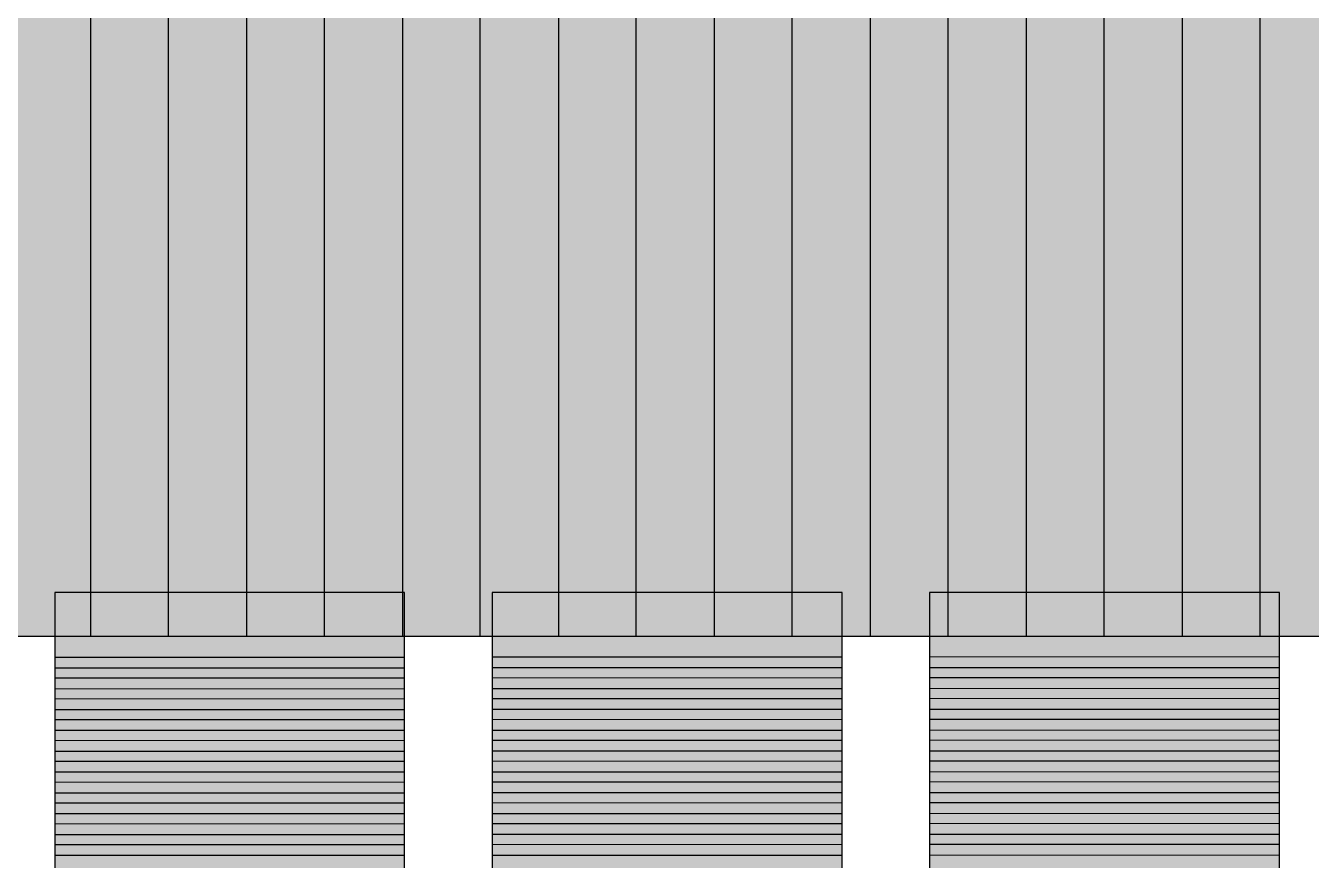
# Model space of a CAD drawing. Header units: millimetres. Extents: x -190.1 to -180.54, y 58.35 to 66.31.
# Drawn here: x -186.308 to -184.839, y 59.286 to 60.24 of the extents above; entities that cross this region are included whole.
import ezdxf

# ---------------------------------------------------------------- set-up
doc = ezdxf.new("R2010")
doc.units = ezdxf.units.MM
doc.header["$MEASUREMENT"] = 0
doc.layers.add('layer 1', color=7, linetype='Continuous')

msp = doc.modelspace()

# ---------------------------------------------------------------- hatches: boundary and pattern name
at = {"layer": 'layer 1', "true_color": 0xc9caca}
h = msp.add_hatch(color=9, dxfattribs=at)
edge = h.paths.add_edge_path()
edge.add_spline(control_points=[(-186.1453, 66.3108), (-186.1453, 66.3108), (-186.145, 59.5419), (-186.145, 59.5419), (-186.145, 59.5419), (-186.4124, 59.5419), (-186.4124, 59.5419), (-186.4124, 59.5419), (-186.4127, 66.3108), (-186.4127, 66.3108), (-186.4127, 66.3108), (-186.1453, 66.3108), (-186.1453, 66.3108)], knot_values=[0, 0, 0, 0, 0.25, 0.25, 0.25, 0.5, 0.5, 0.5, 0.75, 0.75, 0.75, 1, 1, 1, 1], degree=3, periodic=1)
h = msp.add_hatch(color=9, dxfattribs=at)
edge = h.paths.add_edge_path()
edge.add_spline(control_points=[(-185.967, 66.3108), (-185.967, 66.3108), (-185.9667, 59.5419), (-185.9667, 59.5419), (-185.9667, 59.5419), (-186.2341, 59.5419), (-186.2341, 59.5419), (-186.2341, 59.5419), (-186.2344, 66.3108), (-186.2344, 66.3108), (-186.2344, 66.3108), (-185.967, 66.3108), (-185.967, 66.3108)], knot_values=[0, 0, 0, 0, 0.25, 0.25, 0.25, 0.5, 0.5, 0.5, 0.75, 0.75, 0.75, 1, 1, 1, 1], degree=3, periodic=1)
h = msp.add_hatch(color=9, dxfattribs=at)
edge = h.paths.add_edge_path()
edge.add_spline(control_points=[(-185.7888, 66.3108), (-185.7888, 66.3108), (-185.7885, 59.5419), (-185.7885, 59.5419), (-185.7885, 59.5419), (-186.0559, 59.5419), (-186.0559, 59.5419), (-186.0559, 59.5419), (-186.0562, 66.3108), (-186.0562, 66.3108), (-186.0562, 66.3108), (-185.7888, 66.3108), (-185.7888, 66.3108)], knot_values=[0, 0, 0, 0, 0.25, 0.25, 0.25, 0.5, 0.5, 0.5, 0.75, 0.75, 0.75, 1, 1, 1, 1], degree=3, periodic=1)
h = msp.add_hatch(color=9, dxfattribs=at)
edge = h.paths.add_edge_path()
edge.add_spline(control_points=[(-185.6105, 66.3108), (-185.6105, 66.3108), (-185.6102, 59.5419), (-185.6102, 59.5419), (-185.6102, 59.5419), (-185.8776, 59.5419), (-185.8776, 59.5419), (-185.8776, 59.5419), (-185.8779, 66.3108), (-185.8779, 66.3108), (-185.8779, 66.3108), (-185.6105, 66.3108), (-185.6105, 66.3108)], knot_values=[0, 0, 0, 0, 0.25, 0.25, 0.25, 0.5, 0.5, 0.5, 0.75, 0.75, 0.75, 1, 1, 1, 1], degree=3, periodic=1)
h = msp.add_hatch(color=9, dxfattribs=at)
edge = h.paths.add_edge_path()
edge.add_spline(control_points=[(-185.4322, 66.3108), (-185.4322, 66.3108), (-185.4319, 59.5419), (-185.4319, 59.5419), (-185.4319, 59.5419), (-185.6993, 59.5419), (-185.6993, 59.5419), (-185.6993, 59.5419), (-185.6996, 66.3108), (-185.6996, 66.3108), (-185.6996, 66.3108), (-185.4322, 66.3108), (-185.4322, 66.3108)], knot_values=[0, 0, 0, 0, 0.25, 0.25, 0.25, 0.5, 0.5, 0.5, 0.75, 0.75, 0.75, 1, 1, 1, 1], degree=3, periodic=1)
h = msp.add_hatch(color=9, dxfattribs=at)
edge = h.paths.add_edge_path()
edge.add_spline(control_points=[(-185.254, 66.3108), (-185.254, 66.3108), (-185.2537, 59.5419), (-185.2537, 59.5419), (-185.2537, 59.5419), (-185.5211, 59.5419), (-185.5211, 59.5419), (-185.5211, 59.5419), (-185.5214, 66.3108), (-185.5214, 66.3108), (-185.5214, 66.3108), (-185.254, 66.3108), (-185.254, 66.3108)], knot_values=[0, 0, 0, 0, 0.25, 0.25, 0.25, 0.5, 0.5, 0.5, 0.75, 0.75, 0.75, 1, 1, 1, 1], degree=3, periodic=1)
h = msp.add_hatch(color=9, dxfattribs=at)
edge = h.paths.add_edge_path()
edge.add_spline(control_points=[(-185.0757, 66.3108), (-185.0757, 66.3108), (-185.0754, 59.5419), (-185.0754, 59.5419), (-185.0754, 59.5419), (-185.3428, 59.5419), (-185.3428, 59.5419), (-185.3428, 59.5419), (-185.3431, 66.3108), (-185.3431, 66.3108), (-185.3431, 66.3108), (-185.0757, 66.3108), (-185.0757, 66.3108)], knot_values=[0, 0, 0, 0, 0.25, 0.25, 0.25, 0.5, 0.5, 0.5, 0.75, 0.75, 0.75, 1, 1, 1, 1], degree=3, periodic=1)
h = msp.add_hatch(color=9, dxfattribs=at)
edge = h.paths.add_edge_path()
edge.add_spline(control_points=[(-184.8974, 66.3108), (-184.8974, 66.3108), (-184.8971, 59.5419), (-184.8971, 59.5419), (-184.8971, 59.5419), (-185.1645, 59.5419), (-185.1645, 59.5419), (-185.1645, 59.5419), (-185.1648, 66.3108), (-185.1648, 66.3108), (-185.1648, 66.3108), (-184.8974, 66.3108), (-184.8974, 66.3108)], knot_values=[0, 0, 0, 0, 0.25, 0.25, 0.25, 0.5, 0.5, 0.5, 0.75, 0.75, 0.75, 1, 1, 1, 1], degree=3, periodic=1)
h = msp.add_hatch(color=9, dxfattribs=at)
edge = h.paths.add_edge_path()
edge.add_spline(control_points=[(-184.7192, 66.3108), (-184.7192, 66.3108), (-184.7189, 59.5419), (-184.7189, 59.5419), (-184.7189, 59.5419), (-184.9863, 59.5419), (-184.9863, 59.5419), (-184.9863, 59.5419), (-184.9866, 66.3108), (-184.9866, 66.3108), (-184.9866, 66.3108), (-184.7192, 66.3108), (-184.7192, 66.3108)], knot_values=[0, 0, 0, 0, 0.25, 0.25, 0.25, 0.5, 0.5, 0.5, 0.75, 0.75, 0.75, 1, 1, 1, 1], degree=3, periodic=1)
at = {"layer": 'layer 1', "true_color": 0x757475}
h = msp.add_hatch(color=8, dxfattribs=at)
edge = h.paths.add_edge_path()
edge.add_spline(control_points=[(-185.875, 59.592), (-185.875, 59.592), (-185.875, 59.5059), (-185.875, 59.5059), (-185.875, 59.5059), (-186.275, 59.5058), (-186.275, 59.5058), (-186.275, 59.5058), (-186.275, 59.592), (-186.275, 59.592), (-186.275, 59.592), (-185.875, 59.592), (-185.875, 59.592)], knot_values=[0, 0, 0, 0, 0.25, 0.25, 0.25, 0.5, 0.5, 0.5, 0.75, 0.75, 0.75, 1, 1, 1, 1], degree=3, periodic=1)
h = msp.add_hatch(color=8, dxfattribs=at)
edge = h.paths.add_edge_path()
edge.add_spline(control_points=[(-185.3749, 59.592), (-185.3749, 59.592), (-185.3749, 59.5061), (-185.3749, 59.5061), (-185.3749, 59.5061), (-185.7749, 59.506), (-185.7749, 59.506), (-185.7749, 59.506), (-185.7749, 59.592), (-185.7749, 59.592), (-185.7749, 59.592), (-185.3749, 59.592), (-185.3749, 59.592)], knot_values=[0, 0, 0, 0, 0.25, 0.25, 0.25, 0.5, 0.5, 0.5, 0.75, 0.75, 0.75, 1, 1, 1, 1], degree=3, periodic=1)
h = msp.add_hatch(color=8, dxfattribs=at)
edge = h.paths.add_edge_path()
edge.add_spline(control_points=[(-184.875, 59.592), (-184.875, 59.592), (-184.875, 59.5063), (-184.875, 59.5063), (-184.875, 59.5063), (-185.275, 59.5061), (-185.275, 59.5061), (-185.275, 59.5061), (-185.275, 59.592), (-185.275, 59.592), (-185.275, 59.592), (-184.875, 59.592), (-184.875, 59.592)], knot_values=[0, 0, 0, 0, 0.25, 0.25, 0.25, 0.5, 0.5, 0.5, 0.75, 0.75, 0.75, 1, 1, 1, 1], degree=3, periodic=1)
at = {"layer": 'layer 1', "true_color": 0x777676}
h = msp.add_hatch(color=8, dxfattribs=at)
edge = h.paths.add_edge_path()
edge.add_spline(control_points=[(-185.875, 59.5178), (-185.875, 59.5178), (-185.875, 59.4821), (-185.875, 59.4821), (-185.875, 59.4821), (-186.275, 59.482), (-186.275, 59.482), (-186.275, 59.482), (-186.275, 59.5177), (-186.275, 59.5177), (-186.275, 59.5177), (-185.875, 59.5178), (-185.875, 59.5178)], knot_values=[0, 0, 0, 0, 0.25, 0.25, 0.25, 0.5, 0.5, 0.5, 0.75, 0.75, 0.75, 1, 1, 1, 1], degree=3, periodic=1)
h = msp.add_hatch(color=8, dxfattribs=at)
edge = h.paths.add_edge_path()
edge.add_spline(control_points=[(-185.3749, 59.518), (-185.3749, 59.518), (-185.3749, 59.4823), (-185.3749, 59.4823), (-185.3749, 59.4823), (-185.7749, 59.4822), (-185.7749, 59.4822), (-185.7749, 59.4822), (-185.7749, 59.5179), (-185.7749, 59.5179), (-185.7749, 59.5179), (-185.3749, 59.518), (-185.3749, 59.518)], knot_values=[0, 0, 0, 0, 0.25, 0.25, 0.25, 0.5, 0.5, 0.5, 0.75, 0.75, 0.75, 1, 1, 1, 1], degree=3, periodic=1)
h = msp.add_hatch(color=8, dxfattribs=at)
edge = h.paths.add_edge_path()
edge.add_spline(control_points=[(-184.875, 59.5182), (-184.875, 59.5182), (-184.875, 59.4825), (-184.875, 59.4825), (-184.875, 59.4825), (-185.275, 59.4823), (-185.275, 59.4823), (-185.275, 59.4823), (-185.275, 59.518), (-185.275, 59.518), (-185.275, 59.518), (-184.875, 59.5182), (-184.875, 59.5182)], knot_values=[0, 0, 0, 0, 0.25, 0.25, 0.25, 0.5, 0.5, 0.5, 0.75, 0.75, 0.75, 1, 1, 1, 1], degree=3, periodic=1)
at = {"layer": 'layer 1', "true_color": 0x787777}
h = msp.add_hatch(color=8, dxfattribs=at)
edge = h.paths.add_edge_path()
edge.add_spline(control_points=[(-185.875, 59.494), (-185.875, 59.494), (-185.875, 59.4583), (-185.875, 59.4583), (-185.875, 59.4583), (-186.275, 59.4582), (-186.275, 59.4582), (-186.275, 59.4582), (-186.275, 59.4939), (-186.275, 59.4939), (-186.275, 59.4939), (-185.875, 59.494), (-185.875, 59.494)], knot_values=[0, 0, 0, 0, 0.25, 0.25, 0.25, 0.5, 0.5, 0.5, 0.75, 0.75, 0.75, 1, 1, 1, 1], degree=3, periodic=1)
h = msp.add_hatch(color=8, dxfattribs=at)
edge = h.paths.add_edge_path()
edge.add_spline(control_points=[(-185.3749, 59.4942), (-185.3749, 59.4942), (-185.3749, 59.4585), (-185.3749, 59.4585), (-185.3749, 59.4585), (-185.7749, 59.4584), (-185.7749, 59.4584), (-185.7749, 59.4584), (-185.7749, 59.4941), (-185.7749, 59.4941), (-185.7749, 59.4941), (-185.3749, 59.4942), (-185.3749, 59.4942)], knot_values=[0, 0, 0, 0, 0.25, 0.25, 0.25, 0.5, 0.5, 0.5, 0.75, 0.75, 0.75, 1, 1, 1, 1], degree=3, periodic=1)
h = msp.add_hatch(color=8, dxfattribs=at)
edge = h.paths.add_edge_path()
edge.add_spline(control_points=[(-184.875, 59.4944), (-184.875, 59.4944), (-184.875, 59.4587), (-184.875, 59.4587), (-184.875, 59.4587), (-185.275, 59.4585), (-185.275, 59.4585), (-185.275, 59.4585), (-185.275, 59.4942), (-185.275, 59.4942), (-185.275, 59.4942), (-184.875, 59.4944), (-184.875, 59.4944)], knot_values=[0, 0, 0, 0, 0.25, 0.25, 0.25, 0.5, 0.5, 0.5, 0.75, 0.75, 0.75, 1, 1, 1, 1], degree=3, periodic=1)
at = {"layer": 'layer 1', "true_color": 0x797979}
h = msp.add_hatch(color=8, dxfattribs=at)
edge = h.paths.add_edge_path()
edge.add_spline(control_points=[(-185.875, 59.4345), (-185.875, 59.4345), (-186.275, 59.4344), (-186.275, 59.4344), (-186.275, 59.4344), (-186.275, 59.4701), (-186.275, 59.4701), (-186.275, 59.4701), (-185.875, 59.4702), (-185.875, 59.4702), (-185.875, 59.4702), (-185.875, 59.4345), (-185.875, 59.4345)], knot_values=[0, 0, 0, 0, 0.25, 0.25, 0.25, 0.5, 0.5, 0.5, 0.75, 0.75, 0.75, 1, 1, 1, 1], degree=3, periodic=1)
h = msp.add_hatch(color=8, dxfattribs=at)
edge = h.paths.add_edge_path()
edge.add_spline(control_points=[(-185.3749, 59.4347), (-185.3749, 59.4347), (-185.7749, 59.4346), (-185.7749, 59.4346), (-185.7749, 59.4346), (-185.7749, 59.4703), (-185.7749, 59.4703), (-185.7749, 59.4703), (-185.3749, 59.4704), (-185.3749, 59.4704), (-185.3749, 59.4704), (-185.3749, 59.4347), (-185.3749, 59.4347)], knot_values=[0, 0, 0, 0, 0.25, 0.25, 0.25, 0.5, 0.5, 0.5, 0.75, 0.75, 0.75, 1, 1, 1, 1], degree=3, periodic=1)
h = msp.add_hatch(color=8, dxfattribs=at)
edge = h.paths.add_edge_path()
edge.add_spline(control_points=[(-184.875, 59.4349), (-184.875, 59.4349), (-185.275, 59.4347), (-185.275, 59.4347), (-185.275, 59.4347), (-185.275, 59.4704), (-185.275, 59.4704), (-185.275, 59.4704), (-184.875, 59.4706), (-184.875, 59.4706), (-184.875, 59.4706), (-184.875, 59.4349), (-184.875, 59.4349)], knot_values=[0, 0, 0, 0, 0.25, 0.25, 0.25, 0.5, 0.5, 0.5, 0.75, 0.75, 0.75, 1, 1, 1, 1], degree=3, periodic=1)
at = {"layer": 'layer 1', "true_color": 0x7a7a7a}
h = msp.add_hatch(color=8, dxfattribs=at)
edge = h.paths.add_edge_path()
edge.add_spline(control_points=[(-185.875, 59.4107), (-185.875, 59.4107), (-186.275, 59.4106), (-186.275, 59.4106), (-186.275, 59.4106), (-186.275, 59.4463), (-186.275, 59.4463), (-186.275, 59.4463), (-185.875, 59.4464), (-185.875, 59.4464), (-185.875, 59.4464), (-185.875, 59.4107), (-185.875, 59.4107)], knot_values=[0, 0, 0, 0, 0.25, 0.25, 0.25, 0.5, 0.5, 0.5, 0.75, 0.75, 0.75, 1, 1, 1, 1], degree=3, periodic=1)
h = msp.add_hatch(color=8, dxfattribs=at)
edge = h.paths.add_edge_path()
edge.add_spline(control_points=[(-185.3749, 59.4109), (-185.3749, 59.4109), (-185.7749, 59.4108), (-185.7749, 59.4108), (-185.7749, 59.4108), (-185.7749, 59.4465), (-185.7749, 59.4465), (-185.7749, 59.4465), (-185.3749, 59.4466), (-185.3749, 59.4466), (-185.3749, 59.4466), (-185.3749, 59.4109), (-185.3749, 59.4109)], knot_values=[0, 0, 0, 0, 0.25, 0.25, 0.25, 0.5, 0.5, 0.5, 0.75, 0.75, 0.75, 1, 1, 1, 1], degree=3, periodic=1)
h = msp.add_hatch(color=8, dxfattribs=at)
edge = h.paths.add_edge_path()
edge.add_spline(control_points=[(-184.875, 59.4111), (-184.875, 59.4111), (-185.275, 59.4109), (-185.275, 59.4109), (-185.275, 59.4109), (-185.275, 59.4466), (-185.275, 59.4466), (-185.275, 59.4466), (-184.875, 59.4468), (-184.875, 59.4468), (-184.875, 59.4468), (-184.875, 59.4111), (-184.875, 59.4111)], knot_values=[0, 0, 0, 0, 0.25, 0.25, 0.25, 0.5, 0.5, 0.5, 0.75, 0.75, 0.75, 1, 1, 1, 1], degree=3, periodic=1)
at = {"layer": 'layer 1', "true_color": 0x7c7c7c}
h = msp.add_hatch(color=8, dxfattribs=at)
edge = h.paths.add_edge_path()
edge.add_spline(control_points=[(-185.875, 59.3869), (-185.875, 59.3869), (-186.275, 59.3868), (-186.275, 59.3868), (-186.275, 59.3868), (-186.275, 59.4225), (-186.275, 59.4225), (-186.275, 59.4225), (-185.875, 59.4226), (-185.875, 59.4226), (-185.875, 59.4226), (-185.875, 59.3869), (-185.875, 59.3869)], knot_values=[0, 0, 0, 0, 0.25, 0.25, 0.25, 0.5, 0.5, 0.5, 0.75, 0.75, 0.75, 1, 1, 1, 1], degree=3, periodic=1)
h = msp.add_hatch(color=8, dxfattribs=at)
edge = h.paths.add_edge_path()
edge.add_spline(control_points=[(-185.3749, 59.3871), (-185.3749, 59.3871), (-185.7749, 59.387), (-185.7749, 59.387), (-185.7749, 59.387), (-185.7749, 59.4227), (-185.7749, 59.4227), (-185.7749, 59.4227), (-185.3749, 59.4228), (-185.3749, 59.4228), (-185.3749, 59.4228), (-185.3749, 59.3871), (-185.3749, 59.3871)], knot_values=[0, 0, 0, 0, 0.25, 0.25, 0.25, 0.5, 0.5, 0.5, 0.75, 0.75, 0.75, 1, 1, 1, 1], degree=3, periodic=1)
h = msp.add_hatch(color=8, dxfattribs=at)
edge = h.paths.add_edge_path()
edge.add_spline(control_points=[(-184.875, 59.3873), (-184.875, 59.3873), (-185.275, 59.3871), (-185.275, 59.3871), (-185.275, 59.3871), (-185.275, 59.4228), (-185.275, 59.4228), (-185.275, 59.4228), (-184.875, 59.423), (-184.875, 59.423), (-184.875, 59.423), (-184.875, 59.3873), (-184.875, 59.3873)], knot_values=[0, 0, 0, 0, 0.25, 0.25, 0.25, 0.5, 0.5, 0.5, 0.75, 0.75, 0.75, 1, 1, 1, 1], degree=3, periodic=1)
at = {"layer": 'layer 1', "true_color": 0x7d7c7d}
h = msp.add_hatch(color=8, dxfattribs=at)
edge = h.paths.add_edge_path()
edge.add_spline(control_points=[(-185.875, 59.3631), (-185.875, 59.3631), (-186.275, 59.363), (-186.275, 59.363), (-186.275, 59.363), (-186.275, 59.3987), (-186.275, 59.3987), (-186.275, 59.3987), (-185.875, 59.3988), (-185.875, 59.3988), (-185.875, 59.3988), (-185.875, 59.3631), (-185.875, 59.3631)], knot_values=[0, 0, 0, 0, 0.25, 0.25, 0.25, 0.5, 0.5, 0.5, 0.75, 0.75, 0.75, 1, 1, 1, 1], degree=3, periodic=1)
h = msp.add_hatch(color=8, dxfattribs=at)
edge = h.paths.add_edge_path()
edge.add_spline(control_points=[(-185.3749, 59.3633), (-185.3749, 59.3633), (-185.7749, 59.3632), (-185.7749, 59.3632), (-185.7749, 59.3632), (-185.7749, 59.3989), (-185.7749, 59.3989), (-185.7749, 59.3989), (-185.3749, 59.399), (-185.3749, 59.399), (-185.3749, 59.399), (-185.3749, 59.3633), (-185.3749, 59.3633)], knot_values=[0, 0, 0, 0, 0.25, 0.25, 0.25, 0.5, 0.5, 0.5, 0.75, 0.75, 0.75, 1, 1, 1, 1], degree=3, periodic=1)
h = msp.add_hatch(color=8, dxfattribs=at)
edge = h.paths.add_edge_path()
edge.add_spline(control_points=[(-184.875, 59.3635), (-184.875, 59.3635), (-185.275, 59.3633), (-185.275, 59.3633), (-185.275, 59.3633), (-185.275, 59.399), (-185.275, 59.399), (-185.275, 59.399), (-184.875, 59.3992), (-184.875, 59.3992), (-184.875, 59.3992), (-184.875, 59.3635), (-184.875, 59.3635)], knot_values=[0, 0, 0, 0, 0.25, 0.25, 0.25, 0.5, 0.5, 0.5, 0.75, 0.75, 0.75, 1, 1, 1, 1], degree=3, periodic=1)
at = {"layer": 'layer 1', "true_color": 0x7f7e7e}
h = msp.add_hatch(color=8, dxfattribs=at)
edge = h.paths.add_edge_path()
edge.add_spline(control_points=[(-185.875, 59.3393), (-185.875, 59.3393), (-186.275, 59.3392), (-186.275, 59.3392), (-186.275, 59.3392), (-186.275, 59.3749), (-186.275, 59.3749), (-186.275, 59.3749), (-185.875, 59.375), (-185.875, 59.375), (-185.875, 59.375), (-185.875, 59.3393), (-185.875, 59.3393)], knot_values=[0, 0, 0, 0, 0.25, 0.25, 0.25, 0.5, 0.5, 0.5, 0.75, 0.75, 0.75, 1, 1, 1, 1], degree=3, periodic=1)
h = msp.add_hatch(color=8, dxfattribs=at)
edge = h.paths.add_edge_path()
edge.add_spline(control_points=[(-185.3749, 59.3395), (-185.3749, 59.3395), (-185.7749, 59.3394), (-185.7749, 59.3394), (-185.7749, 59.3394), (-185.7749, 59.3751), (-185.7749, 59.3751), (-185.7749, 59.3751), (-185.3749, 59.3752), (-185.3749, 59.3752), (-185.3749, 59.3752), (-185.3749, 59.3395), (-185.3749, 59.3395)], knot_values=[0, 0, 0, 0, 0.25, 0.25, 0.25, 0.5, 0.5, 0.5, 0.75, 0.75, 0.75, 1, 1, 1, 1], degree=3, periodic=1)
h = msp.add_hatch(color=8, dxfattribs=at)
edge = h.paths.add_edge_path()
edge.add_spline(control_points=[(-184.875, 59.3397), (-184.875, 59.3397), (-185.275, 59.3395), (-185.275, 59.3395), (-185.275, 59.3395), (-185.275, 59.3752), (-185.275, 59.3752), (-185.275, 59.3752), (-184.875, 59.3754), (-184.875, 59.3754), (-184.875, 59.3754), (-184.875, 59.3397), (-184.875, 59.3397)], knot_values=[0, 0, 0, 0, 0.25, 0.25, 0.25, 0.5, 0.5, 0.5, 0.75, 0.75, 0.75, 1, 1, 1, 1], degree=3, periodic=1)
at = {"layer": 'layer 1', "true_color": 0x808080}
h = msp.add_hatch(color=8, dxfattribs=at)
edge = h.paths.add_edge_path()
edge.add_spline(control_points=[(-185.875, 59.3155), (-185.875, 59.3155), (-186.275, 59.3154), (-186.275, 59.3154), (-186.275, 59.3154), (-186.275, 59.3511), (-186.275, 59.3511), (-186.275, 59.3511), (-185.875, 59.3512), (-185.875, 59.3512), (-185.875, 59.3512), (-185.875, 59.3155), (-185.875, 59.3155)], knot_values=[0, 0, 0, 0, 0.25, 0.25, 0.25, 0.5, 0.5, 0.5, 0.75, 0.75, 0.75, 1, 1, 1, 1], degree=3, periodic=1)
h = msp.add_hatch(color=8, dxfattribs=at)
edge = h.paths.add_edge_path()
edge.add_spline(control_points=[(-185.3749, 59.3157), (-185.3749, 59.3157), (-185.7749, 59.3156), (-185.7749, 59.3156), (-185.7749, 59.3156), (-185.7749, 59.3513), (-185.7749, 59.3513), (-185.7749, 59.3513), (-185.3749, 59.3514), (-185.3749, 59.3514), (-185.3749, 59.3514), (-185.3749, 59.3157), (-185.3749, 59.3157)], knot_values=[0, 0, 0, 0, 0.25, 0.25, 0.25, 0.5, 0.5, 0.5, 0.75, 0.75, 0.75, 1, 1, 1, 1], degree=3, periodic=1)
h = msp.add_hatch(color=8, dxfattribs=at)
edge = h.paths.add_edge_path()
edge.add_spline(control_points=[(-184.875, 59.3159), (-184.875, 59.3159), (-185.275, 59.3157), (-185.275, 59.3157), (-185.275, 59.3157), (-185.275, 59.3514), (-185.275, 59.3514), (-185.275, 59.3514), (-184.875, 59.3516), (-184.875, 59.3516), (-184.875, 59.3516), (-184.875, 59.3159), (-184.875, 59.3159)], knot_values=[0, 0, 0, 0, 0.25, 0.25, 0.25, 0.5, 0.5, 0.5, 0.75, 0.75, 0.75, 1, 1, 1, 1], degree=3, periodic=1)
at = {"layer": 'layer 1', "true_color": 0x818181}
h = msp.add_hatch(color=8, dxfattribs=at)
edge = h.paths.add_edge_path()
edge.add_spline(control_points=[(-185.875, 59.2917), (-185.875, 59.2917), (-186.275, 59.2916), (-186.275, 59.2916), (-186.275, 59.2916), (-186.275, 59.3273), (-186.275, 59.3273), (-186.275, 59.3273), (-185.875, 59.3274), (-185.875, 59.3274), (-185.875, 59.3274), (-185.875, 59.2917), (-185.875, 59.2917)], knot_values=[0, 0, 0, 0, 0.25, 0.25, 0.25, 0.5, 0.5, 0.5, 0.75, 0.75, 0.75, 1, 1, 1, 1], degree=3, periodic=1)
h = msp.add_hatch(color=8, dxfattribs=at)
edge = h.paths.add_edge_path()
edge.add_spline(control_points=[(-185.3749, 59.2919), (-185.3749, 59.2919), (-185.7749, 59.2918), (-185.7749, 59.2918), (-185.7749, 59.2918), (-185.7749, 59.3275), (-185.7749, 59.3275), (-185.7749, 59.3275), (-185.3749, 59.3276), (-185.3749, 59.3276), (-185.3749, 59.3276), (-185.3749, 59.2919), (-185.3749, 59.2919)], knot_values=[0, 0, 0, 0, 0.25, 0.25, 0.25, 0.5, 0.5, 0.5, 0.75, 0.75, 0.75, 1, 1, 1, 1], degree=3, periodic=1)
h = msp.add_hatch(color=8, dxfattribs=at)
edge = h.paths.add_edge_path()
edge.add_spline(control_points=[(-184.875, 59.2921), (-184.875, 59.2921), (-185.275, 59.2919), (-185.275, 59.2919), (-185.275, 59.2919), (-185.275, 59.3276), (-185.275, 59.3276), (-185.275, 59.3276), (-184.875, 59.3278), (-184.875, 59.3278), (-184.875, 59.3278), (-184.875, 59.2921), (-184.875, 59.2921)], knot_values=[0, 0, 0, 0, 0.25, 0.25, 0.25, 0.5, 0.5, 0.5, 0.75, 0.75, 0.75, 1, 1, 1, 1], degree=3, periodic=1)
at = {"layer": 'layer 1', "true_color": 0x838383}
h = msp.add_hatch(color=252, dxfattribs=at)
edge = h.paths.add_edge_path()
edge.add_spline(control_points=[(-185.875, 59.2679), (-185.875, 59.2679), (-186.275, 59.2678), (-186.275, 59.2678), (-186.275, 59.2678), (-186.275, 59.3035), (-186.275, 59.3035), (-186.275, 59.3035), (-185.875, 59.3036), (-185.875, 59.3036), (-185.875, 59.3036), (-185.875, 59.2679), (-185.875, 59.2679)], knot_values=[0, 0, 0, 0, 0.25, 0.25, 0.25, 0.5, 0.5, 0.5, 0.75, 0.75, 0.75, 1, 1, 1, 1], degree=3, periodic=1)
h = msp.add_hatch(color=252, dxfattribs=at)
edge = h.paths.add_edge_path()
edge.add_spline(control_points=[(-185.3749, 59.2681), (-185.3749, 59.2681), (-185.7749, 59.268), (-185.7749, 59.268), (-185.7749, 59.268), (-185.7749, 59.3037), (-185.7749, 59.3037), (-185.7749, 59.3037), (-185.3749, 59.3038), (-185.3749, 59.3038), (-185.3749, 59.3038), (-185.3749, 59.2681), (-185.3749, 59.2681)], knot_values=[0, 0, 0, 0, 0.25, 0.25, 0.25, 0.5, 0.5, 0.5, 0.75, 0.75, 0.75, 1, 1, 1, 1], degree=3, periodic=1)
h = msp.add_hatch(color=252, dxfattribs=at)
edge = h.paths.add_edge_path()
edge.add_spline(control_points=[(-184.875, 59.2683), (-184.875, 59.2683), (-185.275, 59.2681), (-185.275, 59.2681), (-185.275, 59.2681), (-185.275, 59.3038), (-185.275, 59.3038), (-185.275, 59.3038), (-184.875, 59.304), (-184.875, 59.304), (-184.875, 59.304), (-184.875, 59.2683), (-184.875, 59.2683)], knot_values=[0, 0, 0, 0, 0.25, 0.25, 0.25, 0.5, 0.5, 0.5, 0.75, 0.75, 0.75, 1, 1, 1, 1], degree=3, periodic=1)

# ---------------------------------------------------------------- linework, layer by layer
at = {"layer": 'layer 1', "color": 9}
for points in [[(-186.1453, 66.3108), (-186.1453, 66.3108), (-186.145, 59.5419), (-186.145, 59.5419), (-186.145, 59.5419), (-186.4124, 59.5419), (-186.4124, 59.5419), (-186.4124, 59.5419), (-186.4127, 66.3108), (-186.4127, 66.3108), (-186.4127, 66.3108), (-186.1453, 66.3108), (-186.1453, 66.3108)], [(-185.967, 66.3108), (-185.967, 66.3108), (-185.9667, 59.5419), (-185.9667, 59.5419), (-185.9667, 59.5419), (-186.2341, 59.5419), (-186.2341, 59.5419), (-186.2341, 59.5419), (-186.2344, 66.3108), (-186.2344, 66.3108), (-186.2344, 66.3108), (-185.967, 66.3108), (-185.967, 66.3108)], [(-185.7888, 66.3108), (-185.7888, 66.3108), (-185.7885, 59.5419), (-185.7885, 59.5419), (-185.7885, 59.5419), (-186.0559, 59.5419), (-186.0559, 59.5419), (-186.0559, 59.5419), (-186.0562, 66.3108), (-186.0562, 66.3108), (-186.0562, 66.3108), (-185.7888, 66.3108), (-185.7888, 66.3108)], [(-185.6105, 66.3108), (-185.6105, 66.3108), (-185.6102, 59.5419), (-185.6102, 59.5419), (-185.6102, 59.5419), (-185.8776, 59.5419), (-185.8776, 59.5419), (-185.8776, 59.5419), (-185.8779, 66.3108), (-185.8779, 66.3108), (-185.8779, 66.3108), (-185.6105, 66.3108), (-185.6105, 66.3108)], [(-185.4322, 66.3108), (-185.4322, 66.3108), (-185.4319, 59.5419), (-185.4319, 59.5419), (-185.4319, 59.5419), (-185.6993, 59.5419), (-185.6993, 59.5419), (-185.6993, 59.5419), (-185.6996, 66.3108), (-185.6996, 66.3108), (-185.6996, 66.3108), (-185.4322, 66.3108), (-185.4322, 66.3108)], [(-185.254, 66.3108), (-185.254, 66.3108), (-185.2537, 59.5419), (-185.2537, 59.5419), (-185.2537, 59.5419), (-185.5211, 59.5419), (-185.5211, 59.5419), (-185.5211, 59.5419), (-185.5214, 66.3108), (-185.5214, 66.3108), (-185.5214, 66.3108), (-185.254, 66.3108), (-185.254, 66.3108)], [(-185.0757, 66.3108), (-185.0757, 66.3108), (-185.0754, 59.5419), (-185.0754, 59.5419), (-185.0754, 59.5419), (-185.3428, 59.5419), (-185.3428, 59.5419), (-185.3428, 59.5419), (-185.3431, 66.3108), (-185.3431, 66.3108), (-185.3431, 66.3108), (-185.0757, 66.3108), (-185.0757, 66.3108)], [(-184.8974, 66.3108), (-184.8974, 66.3108), (-184.8971, 59.5419), (-184.8971, 59.5419), (-184.8971, 59.5419), (-185.1645, 59.5419), (-185.1645, 59.5419), (-185.1645, 59.5419), (-185.1648, 66.3108), (-185.1648, 66.3108), (-185.1648, 66.3108), (-184.8974, 66.3108), (-184.8974, 66.3108)], [(-184.7192, 66.3108), (-184.7192, 66.3108), (-184.7189, 59.5419), (-184.7189, 59.5419), (-184.7189, 59.5419), (-184.9863, 59.5419), (-184.9863, 59.5419), (-184.9863, 59.5419), (-184.9866, 66.3108), (-184.9866, 66.3108), (-184.9866, 66.3108), (-184.7192, 66.3108), (-184.7192, 66.3108)]]:
    msp.add_open_spline(points, degree=3, knots=[0, 0, 0, 0, 0.25, 0.25, 0.25, 0.5, 0.5, 0.5, 0.75, 0.75, 0.75, 1, 1, 1, 1], dxfattribs=at)
at = {"layer": 'layer 1', "color": 8}
for points in [[(-185.875, 59.592), (-185.875, 59.592), (-185.875, 59.5059), (-185.875, 59.5059), (-185.875, 59.5059), (-186.275, 59.5058), (-186.275, 59.5058), (-186.275, 59.5058), (-186.275, 59.592), (-186.275, 59.592), (-186.275, 59.592), (-185.875, 59.592), (-185.875, 59.592)], [(-185.3749, 59.592), (-185.3749, 59.592), (-185.3749, 59.5061), (-185.3749, 59.5061), (-185.3749, 59.5061), (-185.7749, 59.506), (-185.7749, 59.506), (-185.7749, 59.506), (-185.7749, 59.592), (-185.7749, 59.592), (-185.7749, 59.592), (-185.3749, 59.592), (-185.3749, 59.592)], [(-184.875, 59.592), (-184.875, 59.592), (-184.875, 59.5063), (-184.875, 59.5063), (-184.875, 59.5063), (-185.275, 59.5061), (-185.275, 59.5061), (-185.275, 59.5061), (-185.275, 59.592), (-185.275, 59.592), (-185.275, 59.592), (-184.875, 59.592), (-184.875, 59.592)], [(-185.875, 59.5178), (-185.875, 59.5178), (-185.875, 59.4821), (-185.875, 59.4821), (-185.875, 59.4821), (-186.275, 59.482), (-186.275, 59.482), (-186.275, 59.482), (-186.275, 59.5177), (-186.275, 59.5177), (-186.275, 59.5177), (-185.875, 59.5178), (-185.875, 59.5178)], [(-185.3749, 59.518), (-185.3749, 59.518), (-185.3749, 59.4823), (-185.3749, 59.4823), (-185.3749, 59.4823), (-185.7749, 59.4822), (-185.7749, 59.4822), (-185.7749, 59.4822), (-185.7749, 59.5179), (-185.7749, 59.5179), (-185.7749, 59.5179), (-185.3749, 59.518), (-185.3749, 59.518)], [(-184.875, 59.5182), (-184.875, 59.5182), (-184.875, 59.4825), (-184.875, 59.4825), (-184.875, 59.4825), (-185.275, 59.4823), (-185.275, 59.4823), (-185.275, 59.4823), (-185.275, 59.518), (-185.275, 59.518), (-185.275, 59.518), (-184.875, 59.5182), (-184.875, 59.5182)], [(-185.875, 59.494), (-185.875, 59.494), (-185.875, 59.4583), (-185.875, 59.4583), (-185.875, 59.4583), (-186.275, 59.4582), (-186.275, 59.4582), (-186.275, 59.4582), (-186.275, 59.4939), (-186.275, 59.4939), (-186.275, 59.4939), (-185.875, 59.494), (-185.875, 59.494)], [(-185.3749, 59.4942), (-185.3749, 59.4942), (-185.3749, 59.4585), (-185.3749, 59.4585), (-185.3749, 59.4585), (-185.7749, 59.4584), (-185.7749, 59.4584), (-185.7749, 59.4584), (-185.7749, 59.4941), (-185.7749, 59.4941), (-185.7749, 59.4941), (-185.3749, 59.4942), (-185.3749, 59.4942)], [(-184.875, 59.4944), (-184.875, 59.4944), (-184.875, 59.4587), (-184.875, 59.4587), (-184.875, 59.4587), (-185.275, 59.4585), (-185.275, 59.4585), (-185.275, 59.4585), (-185.275, 59.4942), (-185.275, 59.4942), (-185.275, 59.4942), (-184.875, 59.4944), (-184.875, 59.4944)], [(-185.875, 59.4345), (-185.875, 59.4345), (-186.275, 59.4344), (-186.275, 59.4344), (-186.275, 59.4344), (-186.275, 59.4701), (-186.275, 59.4701), (-186.275, 59.4701), (-185.875, 59.4702), (-185.875, 59.4702), (-185.875, 59.4702), (-185.875, 59.4345), (-185.875, 59.4345)], [(-185.3749, 59.4347), (-185.3749, 59.4347), (-185.7749, 59.4346), (-185.7749, 59.4346), (-185.7749, 59.4346), (-185.7749, 59.4703), (-185.7749, 59.4703), (-185.7749, 59.4703), (-185.3749, 59.4704), (-185.3749, 59.4704), (-185.3749, 59.4704), (-185.3749, 59.4347), (-185.3749, 59.4347)], [(-184.875, 59.4349), (-184.875, 59.4349), (-185.275, 59.4347), (-185.275, 59.4347), (-185.275, 59.4347), (-185.275, 59.4704), (-185.275, 59.4704), (-185.275, 59.4704), (-184.875, 59.4706), (-184.875, 59.4706), (-184.875, 59.4706), (-184.875, 59.4349), (-184.875, 59.4349)], [(-185.875, 59.4107), (-185.875, 59.4107), (-186.275, 59.4106), (-186.275, 59.4106), (-186.275, 59.4106), (-186.275, 59.4463), (-186.275, 59.4463), (-186.275, 59.4463), (-185.875, 59.4464), (-185.875, 59.4464), (-185.875, 59.4464), (-185.875, 59.4107), (-185.875, 59.4107)], [(-185.3749, 59.4109), (-185.3749, 59.4109), (-185.7749, 59.4108), (-185.7749, 59.4108), (-185.7749, 59.4108), (-185.7749, 59.4465), (-185.7749, 59.4465), (-185.7749, 59.4465), (-185.3749, 59.4466), (-185.3749, 59.4466), (-185.3749, 59.4466), (-185.3749, 59.4109), (-185.3749, 59.4109)], [(-184.875, 59.4111), (-184.875, 59.4111), (-185.275, 59.4109), (-185.275, 59.4109), (-185.275, 59.4109), (-185.275, 59.4466), (-185.275, 59.4466), (-185.275, 59.4466), (-184.875, 59.4468), (-184.875, 59.4468), (-184.875, 59.4468), (-184.875, 59.4111), (-184.875, 59.4111)], [(-185.875, 59.3869), (-185.875, 59.3869), (-186.275, 59.3868), (-186.275, 59.3868), (-186.275, 59.3868), (-186.275, 59.4225), (-186.275, 59.4225), (-186.275, 59.4225), (-185.875, 59.4226), (-185.875, 59.4226), (-185.875, 59.4226), (-185.875, 59.3869), (-185.875, 59.3869)], [(-185.3749, 59.3871), (-185.3749, 59.3871), (-185.7749, 59.387), (-185.7749, 59.387), (-185.7749, 59.387), (-185.7749, 59.4227), (-185.7749, 59.4227), (-185.7749, 59.4227), (-185.3749, 59.4228), (-185.3749, 59.4228), (-185.3749, 59.4228), (-185.3749, 59.3871), (-185.3749, 59.3871)], [(-184.875, 59.3873), (-184.875, 59.3873), (-185.275, 59.3871), (-185.275, 59.3871), (-185.275, 59.3871), (-185.275, 59.4228), (-185.275, 59.4228), (-185.275, 59.4228), (-184.875, 59.423), (-184.875, 59.423), (-184.875, 59.423), (-184.875, 59.3873), (-184.875, 59.3873)], [(-185.875, 59.3631), (-185.875, 59.3631), (-186.275, 59.363), (-186.275, 59.363), (-186.275, 59.363), (-186.275, 59.3987), (-186.275, 59.3987), (-186.275, 59.3987), (-185.875, 59.3988), (-185.875, 59.3988), (-185.875, 59.3988), (-185.875, 59.3631), (-185.875, 59.3631)], [(-185.3749, 59.3633), (-185.3749, 59.3633), (-185.7749, 59.3632), (-185.7749, 59.3632), (-185.7749, 59.3632), (-185.7749, 59.3989), (-185.7749, 59.3989), (-185.7749, 59.3989), (-185.3749, 59.399), (-185.3749, 59.399), (-185.3749, 59.399), (-185.3749, 59.3633), (-185.3749, 59.3633)], [(-184.875, 59.3635), (-184.875, 59.3635), (-185.275, 59.3633), (-185.275, 59.3633), (-185.275, 59.3633), (-185.275, 59.399), (-185.275, 59.399), (-185.275, 59.399), (-184.875, 59.3992), (-184.875, 59.3992), (-184.875, 59.3992), (-184.875, 59.3635), (-184.875, 59.3635)], [(-185.875, 59.3393), (-185.875, 59.3393), (-186.275, 59.3392), (-186.275, 59.3392), (-186.275, 59.3392), (-186.275, 59.3749), (-186.275, 59.3749), (-186.275, 59.3749), (-185.875, 59.375), (-185.875, 59.375), (-185.875, 59.375), (-185.875, 59.3393), (-185.875, 59.3393)], [(-185.3749, 59.3395), (-185.3749, 59.3395), (-185.7749, 59.3394), (-185.7749, 59.3394), (-185.7749, 59.3394), (-185.7749, 59.3751), (-185.7749, 59.3751), (-185.7749, 59.3751), (-185.3749, 59.3752), (-185.3749, 59.3752), (-185.3749, 59.3752), (-185.3749, 59.3395), (-185.3749, 59.3395)], [(-184.875, 59.3397), (-184.875, 59.3397), (-185.275, 59.3395), (-185.275, 59.3395), (-185.275, 59.3395), (-185.275, 59.3752), (-185.275, 59.3752), (-185.275, 59.3752), (-184.875, 59.3754), (-184.875, 59.3754), (-184.875, 59.3754), (-184.875, 59.3397), (-184.875, 59.3397)], [(-185.875, 59.3155), (-185.875, 59.3155), (-186.275, 59.3154), (-186.275, 59.3154), (-186.275, 59.3154), (-186.275, 59.3511), (-186.275, 59.3511), (-186.275, 59.3511), (-185.875, 59.3512), (-185.875, 59.3512), (-185.875, 59.3512), (-185.875, 59.3155), (-185.875, 59.3155)], [(-185.3749, 59.3157), (-185.3749, 59.3157), (-185.7749, 59.3156), (-185.7749, 59.3156), (-185.7749, 59.3156), (-185.7749, 59.3513), (-185.7749, 59.3513), (-185.7749, 59.3513), (-185.3749, 59.3514), (-185.3749, 59.3514), (-185.3749, 59.3514), (-185.3749, 59.3157), (-185.3749, 59.3157)], [(-184.875, 59.3159), (-184.875, 59.3159), (-185.275, 59.3157), (-185.275, 59.3157), (-185.275, 59.3157), (-185.275, 59.3514), (-185.275, 59.3514), (-185.275, 59.3514), (-184.875, 59.3516), (-184.875, 59.3516), (-184.875, 59.3516), (-184.875, 59.3159), (-184.875, 59.3159)], [(-185.875, 59.2917), (-185.875, 59.2917), (-186.275, 59.2916), (-186.275, 59.2916), (-186.275, 59.2916), (-186.275, 59.3273), (-186.275, 59.3273), (-186.275, 59.3273), (-185.875, 59.3274), (-185.875, 59.3274), (-185.875, 59.3274), (-185.875, 59.2917), (-185.875, 59.2917)], [(-185.3749, 59.2919), (-185.3749, 59.2919), (-185.7749, 59.2918), (-185.7749, 59.2918), (-185.7749, 59.2918), (-185.7749, 59.3275), (-185.7749, 59.3275), (-185.7749, 59.3275), (-185.3749, 59.3276), (-185.3749, 59.3276), (-185.3749, 59.3276), (-185.3749, 59.2919), (-185.3749, 59.2919)], [(-184.875, 59.2921), (-184.875, 59.2921), (-185.275, 59.2919), (-185.275, 59.2919), (-185.275, 59.2919), (-185.275, 59.3276), (-185.275, 59.3276), (-185.275, 59.3276), (-184.875, 59.3278), (-184.875, 59.3278), (-184.875, 59.3278), (-184.875, 59.2921), (-184.875, 59.2921)]]:
    msp.add_open_spline(points, degree=3, knots=[0, 0, 0, 0, 0.25, 0.25, 0.25, 0.5, 0.5, 0.5, 0.75, 0.75, 0.75, 1, 1, 1, 1], dxfattribs=at)
at = {"layer": 'layer 1', "color": 252}
for points in [[(-185.875, 59.2679), (-185.875, 59.2679), (-186.275, 59.2678), (-186.275, 59.2678), (-186.275, 59.2678), (-186.275, 59.3035), (-186.275, 59.3035), (-186.275, 59.3035), (-185.875, 59.3036), (-185.875, 59.3036), (-185.875, 59.3036), (-185.875, 59.2679), (-185.875, 59.2679)], [(-185.3749, 59.2681), (-185.3749, 59.2681), (-185.7749, 59.268), (-185.7749, 59.268), (-185.7749, 59.268), (-185.7749, 59.3037), (-185.7749, 59.3037), (-185.7749, 59.3037), (-185.3749, 59.3038), (-185.3749, 59.3038), (-185.3749, 59.3038), (-185.3749, 59.2681), (-185.3749, 59.2681)], [(-184.875, 59.2683), (-184.875, 59.2683), (-185.275, 59.2681), (-185.275, 59.2681), (-185.275, 59.2681), (-185.275, 59.3038), (-185.275, 59.3038), (-185.275, 59.3038), (-184.875, 59.304), (-184.875, 59.304), (-184.875, 59.304), (-184.875, 59.2683), (-184.875, 59.2683)]]:
    msp.add_open_spline(points, degree=3, knots=[0, 0, 0, 0, 0.25, 0.25, 0.25, 0.5, 0.5, 0.5, 0.75, 0.75, 0.75, 1, 1, 1, 1], dxfattribs=at)

doc.saveas('drawing.dxf')
